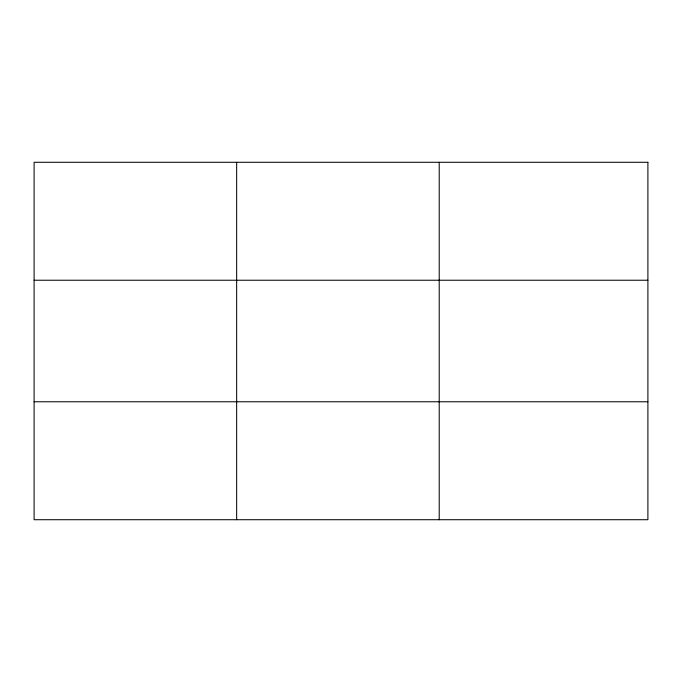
<?xml version="1.0" encoding="UTF-8"?>
<svg xmlns="http://www.w3.org/2000/svg" width="682" height="682" viewBox="0 0 682 682"><rect width="100%" height="100%" fill="white"/><g stroke="black" fill="none" stroke-linecap="round" stroke-linejoin="round"><path stroke-width="1.02" d="M236.654 519.718L236.654 162.282M439.208 519.718L439.208 162.282M34.1 280.234L647.9 280.234M34.1 401.766L647.9 401.766M647.9 162.282L647.9 519.718L34.1 519.718L34.1 162.282L647.9 162.282"/></g></svg>
